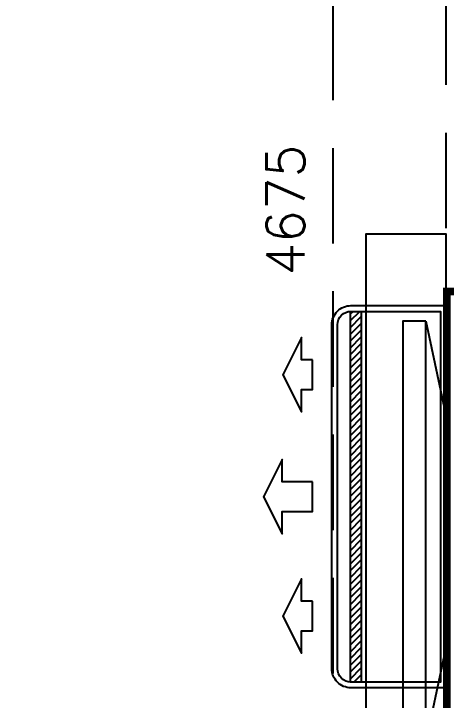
# Model space of a CAD drawing. Header units: millimetres. Extents: x 1135099 to 1230264, y -5736945 to -5695799.
# Drawn here: x 1224778 to 1225910, y -5718468 to -5716672 of the extents above; entities that cross this region are included whole.
import ezdxf

# ---------------------------------------------------------------- set-up
doc = ezdxf.new("R2010")
doc.units = ezdxf.units.MM
doc.header["$LTSCALE"] = 1000
doc.header["$MEASUREMENT"] = 0
for name, pattern in [('AUDIT_D_120904163729-0', [0]), ('T8(T9 IS SIMILAR) - DIMENSION & TEXTING$0$HIDDEN', [0.375, 0.25, -0.125]), ('T8(T9 IS SIMILAR)$0$$0$HIDDEN', [0.375, 0.25, -0.125])]:
    doc.linetypes.add(name, pattern=pattern)
doc.layers.get('0').update_dxf_attribs({"linetype": 'AUDIT_D_120904163729-0'})
for name, color, linetype in [('3BHK-A$0$a-furniture', 8, 'Continuous'), ('3BHK-A$0$A-INDOOR UNIT', 30, 'Continuous'), ('T8(T9 IS SIMILAR) - DIMENSION & TEXTING$0$A-DIMENSIONS', 2, 'T8(T9 IS SIMILAR) - DIMENSION & TEXTING$0$HIDDEN'), ('T8(T9 IS SIMILAR)$0$S-BEAM', 20, 'T8(T9 IS SIMILAR)$0$$0$HIDDEN')]:
    doc.layers.add(name, color=color, linetype=linetype)
doc.layers.add('A-RERA CARPET AREA', color=30, linetype='Continuous', plot=False)
doc.layers.add('T8(T9 IS SIMILAR)$0$D&W', color=8, linetype='Continuous', lineweight=25)
doc.styles.add('T8(T9 IS SIMILAR) - DIMENSION & TEXTING$0$Romans 1', font='romans.shx', dxfattribs={"height": 100})
doc.dimstyles.new('T8(T9 IS SIMILAR) - DIMENSION & TEXTING$0$ALPINE S', dxfattribs={"dimscale": 0, "dimtxt": 100, "dimasz": 75, "dimexe": 0, "dimexo": 0, "dimgap": 75, "dimtad": 1, "dimdec": 0, "dimzin": 0, "dimdsep": 46, "dimtxsty": 'T8(T9 IS SIMILAR) - DIMENSION & TEXTING$0$Romans 1', "dimblk": 'T8(T9 IS SIMILAR) - DIMENSION & TEXTING$0$_ArchTick', "dimcen": 0.09, "dimclrd": 256, "dimclre": 256, "dimclrt": 7, "dimadec": 0, "dimazin": 0, "dimtfac": 1, "dimtdec": 0, "dimtofl": 0, "dimtmove": 1, "dimatfit": 0, "dimldrblk": 'T8(T9 IS SIMILAR) - DIMENSION & TEXTING$0$_Open90', "dimfxl": 1, "dimtolj": 1, "dimtzin": 0, "dimarcsym": 0})

# ---------------------------------------------------------------- blocks, each defined once
blk = doc.blocks.new('T8(T9 IS SIMILAR) - DIMENSION & TEXTING$0$_ArchTick')
at = {"color": 0, "linetype": 'ByBlock', "const_width": 0.15}
blk.add_lwpolyline([(-0.5, -0.5), (0.5, 0.5)], dxfattribs=at)
blk = doc.blocks.new('*D393')
at = {"layer": 'T8(T9 IS SIMILAR) - DIMENSION & TEXTING$0$A-DIMENSIONS', "linetype": 'T8(T9 IS SIMILAR) - DIMENSION & TEXTING$0$HIDDEN', "lineweight": -2, "transparency": 16777216}
for p, q in [((1225447.5, -5714848.5), (1225614.3, -5714848.5)), ((1225447.5, -5719523.3), (1225614.3, -5719523.3))]:
    blk.add_line(p, q, dxfattribs=at)
at = {"layer": 'T8(T9 IS SIMILAR) - DIMENSION & TEXTING$0$A-DIMENSIONS', "lineweight": -2, "transparency": 16777216}
blk.add_line((1225614.3, -5719523.3), (1225614.3, -5714848.5), dxfattribs=at)
at = {"layer": 'T8(T9 IS SIMILAR) - DIMENSION & TEXTING$0$A-DIMENSIONS', "linetype": 'ByBlock', "lineweight": -2, "transparency": 16777216, "xscale": 75, "yscale": 75, "zscale": 75}
for p, rotation in [((1225614.3, -5714848.5), 90), ((1225614.3, -5719523.3), 270)]:
    blk.add_blockref('T8(T9 IS SIMILAR) - DIMENSION & TEXTING$0$_ArchTick', p, dxfattribs=dict(at, rotation=rotation))
at = {"layer": 'T8(T9 IS SIMILAR) - DIMENSION & TEXTING$0$A-DIMENSIONS', "color": 7, "linetype": 'ByBlock', "transparency": 16777216, "insert": (1225489.3, -5717185.9), "char_height": 100, "attachment_point": 5, "rotation": 90, "style": 'T8(T9 IS SIMILAR) - DIMENSION & TEXTING$0$Romans 1'}
blk.add_mtext('\\A1;4675', dxfattribs=at)
blk = doc.blocks.new('T8(T9 IS SIMILAR) - DIMENSION & TEXTING$0$_Open90')
at = {"color": 0, "linetype": 'ByBlock', "lineweight": -2}
for p, q in [((-0.5, 0.5), (0, 0)), ((0, 0), (-1, 0)), ((0, 0), (-0.5, -0.5))]:
    blk.add_line(p, q, dxfattribs=at)
blk = doc.blocks.new('3BHK-A$0$1.5tr')
at = {"layer": '3BHK-A$0$A-INDOOR UNIT'}
h = blk.add_hatch(dxfattribs=at)
h.set_pattern_fill('ANSI31', color=3, scale=100, style=0)
h.paths.add_polyline_path([(222.8, 485), (251, 485), (251, -485), (222.8, -485)])
for points in [[(300, 450), (300, -450, -0.414214), (250, -500), (0, -500), (0, 500), (250, 500, -0.414214)], [(285, 450), (285, -450, -0.414214), (250, -485), (15, -485), (15, 485), (250, 485, -0.414214)]]:
    blk.add_lwpolyline(points, format="xyb", close=True, dxfattribs=at)
at = {"layer": '3BHK-A$0$A-INDOOR UNIT', "color": 3}
blk.add_lwpolyline([(222.8, 485), (251, 485), (251, -485), (222.8, -485)], close=True, dxfattribs=at)
at = {"layer": '3BHK-A$0$A-INDOOR UNIT', "color": 0, "ltscale": 300}
for points in [[(350.5, 273.3), (379.7, 273.3), (379.7, 214.8), (428.5, 312.3), (379.7, 409.8), (379.7, 351.3), (350.5, 351.3)], [(350.5, -39), (429.7, -39), (429.7, -97.5), (478.5, 0), (429.7, 97.5), (429.7, 39), (350.5, 39)], [(350.5, -358.3), (379.7, -358.3), (379.7, -416.8), (428.5, -319.3), (379.7, -221.8), (379.7, -280.3), (350.5, -280.3)]]:
    blk.add_lwpolyline(points, close=True, dxfattribs=at)
blk = doc.blocks.new('3BHK-A$0$A$C7BF77BFD')
at = {"layer": '3BHK-A$0$a-furniture'}
for p, q in [((-300, 1078.1), (-246.9, 1328.1)), ((-300, 1078.1), (-300, 478.1)), ((-246.9, 228.1), (-300, 478.1))]:
    blk.add_line(p, q, dxfattribs=at)
for points in [[(-300, 1550), (-300, 0), (-90, 0), (-90, 1550)], [(-246.9, 228.1), (-186.9, 228.1), (-186.9, 1328.1), (-246.9, 1328.1)]]:
    blk.add_lwpolyline(points, close=True, dxfattribs=at)
blk = doc.blocks.new('3BHK-A')
at = {"layer": '3BHK-A$0$a-furniture', "extrusion": (0.000159308, 0.000512151, -1), "zscale": -1.000000000000011, "rotation": 180.001496266651}
blk.add_blockref('3BHK-A$0$A$C7BF77BFD', (-1186933.2, -5717247.9, -2740.1), dxfattribs=at)
at = {"layer": '3BHK-A$0$A-INDOOR UNIT', "xscale": -1, "rotation": 180}
blk.add_blockref('3BHK-A$0$1.5tr', (1186632.7, -5717935.9, 0), dxfattribs=at)
blk = doc.blocks.new('T8(T9 IS SIMILAR)')
at = {"layer": 'T8(T9 IS SIMILAR)$0$S-BEAM'}
blk.add_line((1225911.2, -5719483.5, -0.5), (1225911.2, -5714846.5, -0.4), dxfattribs=at)
at = {"layer": 'T8(T9 IS SIMILAR)$0$D&W', "linetype": 'ByBlock', "xscale": -1}
blk.add_blockref('3BHK-A', (2412544.6, 0, 0.5), dxfattribs=at)
blk = doc.blocks.new('T8(T9 IS SIMILAR) - DIMENSION & TEXTING')
at = {"layer": 'T8(T9 IS SIMILAR) - DIMENSION & TEXTING$0$A-DIMENSIONS', "linetype": 'ByBlock'}
dim = blk.add_linear_dim(base=(1225614.3, -5714848.5, 0.5), p1=(1225447.5, -5719523.3, 1), p2=(1225447.5, -5714848.5, 1), angle=270, dimstyle='T8(T9 IS SIMILAR) - DIMENSION & TEXTING$0$ALPINE S', override={"dimscale": 1, "dimfxl": 5, "dimarcsym": 1}, dxfattribs=at)
dim.commit()
dim.dimension.update_dxf_attribs({"geometry": '*D393', "text_midpoint": (1225489.3, -5717185.9, 0.5)})

msp = doc.modelspace()

# ---------------------------------------------------------------- linework, layer by layer
at = {"layer": 'A-RERA CARPET AREA', "const_width": 20, "elevation": 0.6}
msp.add_lwpolyline([(1227361.8, -5710698.3), (1227361.8, -5717398.5), (1225911.8, -5717398.6), (1225911.8, -5719523.5), (1222611.9, -5719523.5), (1222611.9, -5717573.5), (1218362, -5717573.5), (1218362, -5718598.6), (1215862.3, -5718598.9), (1215862.3, -5715374), (1213337.2, -5715374), (1213337.2, -5714273.5)], dxfattribs=at)

# ---------------------------------------------------------------- next in the draw order: block references
at = {"linetype": 'ByBlock'}
msp.add_blockref('T8(T9 IS SIMILAR)', (-1.4, 0.2, -0.6), dxfattribs=at)

# ---------------------------------------------------------------- next in the draw order: block references
msp.add_blockref('T8(T9 IS SIMILAR) - DIMENSION & TEXTING', (0, 0), dxfattribs=at)

doc.saveas('drawing.dxf')
